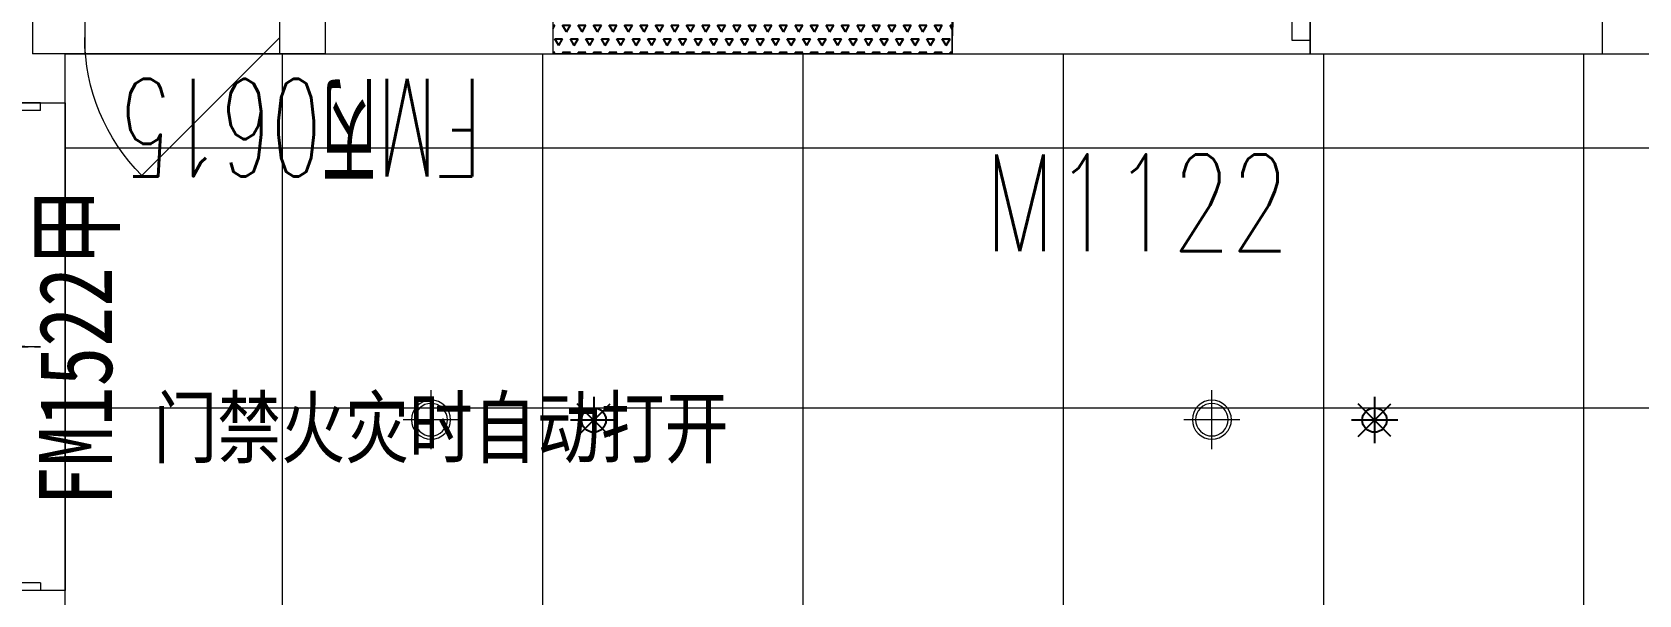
# Model space of a CAD drawing. Header units: millimetres. Extents: x 33621 to 401573, y -91663 to 133135.
# Drawn here: x 232831 to 237769, y -50974 to -49244 of the extents above; entities that cross this region are included whole.
import ezdxf
from ezdxf.enums import TextEntityAlignment as Align

# ---------------------------------------------------------------- set-up
doc = ezdxf.new("R2010")
doc.units = ezdxf.units.MM
doc.header["$LTSCALE"] = 10
doc.linetypes.add('DOTE', pattern=[2.42, 2, -0.2, 0.02, -0.2])
doc.linetypes.add('HIDDEN', pattern=[0.375, 0.25, -0.125, 0, 0])
doc.layers.get('0').update_dxf_attribs({"color": 253})
for name, color, linetype, lineweight in [('DOOR【门】', 253, 'Continuous', 0), ('DS-4BS-FINISH【墙完成线】', 253, 'Continuous', 0), ('FC-FLOOR【地材分格】', 253, 'Continuous', 0), ('FF-Door【门】', 253, 'Continuous', 0), ('RC-FIN【天花轮廓线】', 253, 'Continuous', 0), ('RC-LIGHT【天花灯具】', 253, 'Continuous', 0), ('RC-Text【天花文字】', 253, 'Continuous', 0), ('TXT【平面空间文字】', 253, 'Continuous', 0), ('WALL', 253, 'Continuous', 0), ('Wall【墙体】', 253, 'Continuous', 0), ('WINDOW', 253, 'Continuous', 0)]:
    doc.layers.add(name, color=color, linetype=linetype, lineweight=lineweight)
for name, color, linetype in [('EQUIP_喷头', 253, 'Continuous'), ('HATCH【填充】', 253, 'Continuous'), ('WINDOW_TEXT', 253, 'Continuous')]:
    doc.layers.add(name, color=color, linetype=linetype)
doc.styles.add('_TCH_WINDOW', font='SIMPLEX', dxfattribs={"bigfont": 'GBCBIG'})
doc.styles.add('SUN', font='romans.shx', dxfattribs={"width": 0.8, "bigfont": 'hzdx.shx'})
doc.styles.add('文字', font='')
doc.styles.get('文字').set_extended_font_data('SimSun')

# ---------------------------------------------------------------- blocks, each defined once
blk = doc.blocks.new('DOOR_D02')
at = {"layer": 'FF-Door【门】'}
for p, q in [((-0.4842, 0.4998), (-0.5, 0.4998)), ((-0.5, 0), (-0.5, 0.4998)), ((-0.4842, 0), (-0.4842, 0.5)), ((0.4842, 0), (0.4842, 0.5)), ((0.4842, 0.4998), (0.5, 0.4998)), ((0.5, 0), (0.5, 0.4998)), ((-0.4842, 0), (-0.5, 0)), ((0.4842, 0), (0.5, 0))]:
    blk.add_line(p, q, dxfattribs=at)
at = {"layer": 'FF-Door【门】', "color": 8, "linetype": 'HIDDEN', "ltscale": 15}
for centre, start, end in [((-0.5, 0), 0, 90), ((0.4995, 0), 90, 180)]:
    blk.add_arc(centre, 0.4998, start, end, dxfattribs=at)
blk = doc.blocks.new('圆形筒灯')
at = {"color": 251, "linetype": 'DOTE', "ltscale": 43.504693}
blk.add_line((0, 90.6), (0, -90.6), dxfattribs=at)
at = {"color": 251, "linetype": 'DOTE', "ltscale": 41.297046}
blk.add_line((86, 0), (-86, 0), dxfattribs=at)
blk.add_ellipse((0, 0), major_axis=(-42.4, 42.4), ratio=1, start_param=2.355868237233172, end_param=8.639053544412757)
at = {"color": 251}
blk.add_ellipse((0, 0), major_axis=(35.4, 35.4), ratio=1, start_param=5.49871431692557, end_param=11.78189962410516, dxfattribs=at)
blk = doc.blocks.new('$DorLib2D$00000001')
for p, q in [((0.45, 0.975), (0.5, 0.975)), ((0.45, 0), (0.45, 0.975)), ((0.5, 0), (0.5, 0.975)), ((0.5, 0), (0.45, 0))]:
    blk.add_line(p, q)
at = {"lineweight": 13}
blk.add_arc((0.475, 0), 0.975, 91.4693, 180, dxfattribs=at)
blk = doc.blocks.new('$TwtSys$00000125')
at = {"color": 9}
for p, q in [((0.403, -0.403), (-0.403, 0.403)), ((-0.403, -0.403), (0.403, 0.403)), ((0, 0.57), (0, -0.57)), ((0.57, 0), (-0.57, 0))]:
    blk.add_line(p, q, dxfattribs=at)
at = {"color": 8}
blk.add_circle((0, 0), 0.3, dxfattribs=at)
blk = doc.blocks.new('$DorLib2D$00000114')
at = {"color": 0}
blk.add_line((0.5, 0), (-0.2071, 0.7071), dxfattribs=at)
blk.add_arc((0.5, 0), 1, 135, 180, dxfattribs=at)

msp = doc.modelspace()

# ---------------------------------------------------------------- hatches: boundary and pattern name
at = {"layer": 'FC-FLOOR【地材分格】'}
h = msp.add_hatch(dxfattribs=at)
h.set_pattern_fill('_USER', color=256, scale=800, double=1, pattern_type=0)
h.set_pattern_definition([(0, (0, 0), (0, 800), []), (90, (0, 0), (-800, 5e-14), [])])
h.paths.add_polyline_path([(261356.7, -49309.4), (261356.7, -51560.6), (254756.7, -51560.6), (254756.7, -51110.6), (254156.7, -51110.6), (254156.7, -51560.6), (247556.7, -51560.6), (247556.7, -51110.6), (246956.7, -51110.6), (246956.7, -51560.6), (240356.7, -51560.6), (240356.7, -51110.6), (239756.7, -51110.6), (239756.7, -51560.6), (233156.7, -51560.6), (233156.7, -51110.6), (232931.7, -51110.6), (232931.7, -49310.6), (240356.7, -49310.6), (240356.7, -43010.6), (243581.7, -43010.5), (243581.7, -49310.6)])
at = {"layer": 'HATCH【填充】'}
h = msp.add_hatch(dxfattribs=at)
h.set_pattern_fill('TRIANG', color=4, scale=5)
h.set_pattern_definition([(60, (6829392.59, 347610.797), (-23.81249995, 41.24445983), [23.8125, -23.8125]), (120, (6829392.59, 347610.797), (-47.62499995, 3e-08), [23.8125, -23.8125]), (0, (6829380.686, 347631.42), (23.8125, 41.2444598), [23.8125, -23.8125])])
h.paths.add_polyline_path([(235658.8, -49160.6), (234431.7, -49160.6), (234431.7, -49310.6), (235658.8, -49310.6)])

# ---------------------------------------------------------------- linework, layer by layer
at = {"layer": 'DS-4BS-FINISH【墙完成线】'}
msp.add_lwpolyline([(261356.7, -49309.4), (261356.7, -51560.6), (254756.7, -51560.6), (254756.7, -51110.6), (254156.7, -51110.6), (254156.7, -51560.6), (247556.7, -51560.6), (247556.7, -51110.6), (246956.7, -51110.6), (246956.7, -51560.6), (240356.7, -51560.6), (240356.7, -51110.6), (239756.7, -51110.6), (239756.7, -51560.6), (233156.7, -51560.6), (233156.7, -51110.6), (232931.7, -51110.6), (232931.7, -49310.6), (240356.7, -49310.6), (240356.7, -43010.6), (243581.7, -43010.5), (243581.7, -49310.6), (261356.7, -49309.4)], dxfattribs=at)
at = {"layer": 'RC-FIN【天花轮廓线】'}
for points in [[(235658.8, -49310.6), (236758.8, -49310.6), (236758.8, -49160.6), (235658.8, -49160.6)], [(232781.7, -49460.8), (232931.7, -49460.8), (232931.7, -50960.8), (232781.7, -50960.8)]]:
    msp.add_lwpolyline(points, close=True, dxfattribs=at)
at = {"layer": 'WALL'}
for p, q in [((232831.7, -48560.6), (232831.7, -49310.6)), ((233731.7, -48560.6), (233731.7, -49310.6)), ((233731.7, -49310.6), (232831.7, -49310.6))]:
    msp.add_line(p, q, dxfattribs=at)
at = {"layer": 'Wall【墙体】', "color": 9}
for p, q in [((237656.7, -48360.6), (237656.7, -49310.6)), ((234431.7, -49310.6), (234431.7, -49160.6)), ((235658.8, -49310.6), (235658.8, -49160.6)), ((235658.8, -49160.6), (235658.8, -49310.6)), ((236758.8, -49160.6), (236758.8, -49310.6)), ((232931.7, -49460.8), (232931.7, -49309.4)), ((232931.7, -49310.6), (235658.8, -49310.6)), ((235658.8, -49310.6), (234431.7, -49310.6)), ((236758.8, -49310.6), (237731.7, -49310.6)), ((237656.7, -49310.6), (237906.7, -49310.6)), ((232781.7, -49460.8), (232931.7, -49460.8)), ((232931.7, -50960.8), (232781.7, -50960.8)), ((232931.7, -51110.6), (232931.7, -50960.8))]:
    msp.add_line(p, q, dxfattribs=at)
at = {"layer": 'WINDOW'}
for p, q in [((232992.2, -49160.6), (232992.2, -49310.6)), ((233592.2, -49310.6), (233592.2, -49160.6)), ((233592.2, -49310.6), (232992.2, -49310.6))]:
    msp.add_line(p, q, dxfattribs=at)

# ---------------------------------------------------------------- block references
at = {"layer": 'DOOR【门】'}
ref = msp.add_blockref('$DorLib2D$00000001', (236208.8, -49269.4), dxfattribs=dict(at, xscale=1100, yscale=1100, zscale=1100))
ref.add_attrib('A', 'M1122', (235758.8, -49917.2), dxfattribs={"layer": 'WINDOW_TEXT', "height": 297.5, "style": '_TCH_WINDOW', "width": 0.705882})
at = {"layer": 'DOOR【门】', "xscale": -600, "yscale": 600, "zscale": -600, "rotation": 180}
msp.add_blockref('$DorLib2D$00000114', (233292.2, -49260.6), dxfattribs=at)
at = {"layer": 'DOOR【门】'}
ref = msp.add_blockref('DOOR_D02', (232856.7, -50210.8), dxfattribs=dict(at, xscale=1500, yscale=1500, zscale=1500, rotation=89.99999999895059))
ref.add_attrib('A', 'FM1522甲', dxfattribs={"layer": 'TXT【平面空间文字】', "height": 225, "rotation": 90, "style": '文字', "width": 0.8}).set_placement((232969.2, -50210.8), align=Align.MIDDLE)
at = {"layer": 'EQUIP_喷头', "xscale": 125, "yscale": 125, "zscale": 125}
for p in [(234556.7, -50436.7), (236956.7, -50436.7)]:
    msp.add_blockref('$TwtSys$00000125', p, dxfattribs=at)
at = {"layer": 'RC-LIGHT【天花灯具】', "xscale": -1, "rotation": 180}
for p in [(234056.7, -50435.6), (236456.7, -50435.6)]:
    msp.add_blockref('圆形筒灯', p, dxfattribs=at)

# ---------------------------------------------------------------- texts
at = {"layer": 'DOOR【门】', "ltscale": 100, "style": 'SUN', "width": 0.6}
msp.add_text('FM丙0615', height=300, rotation=180, dxfattribs=at).set_placement((234214.2, -49387.6, 0))
at = {"layer": 'RC-Text【天花文字】', "style": '文字', "width": 0.8}
msp.add_text('门禁火灾时自动打开', height=180, dxfattribs=at).set_placement((233203.1, -50549.7))

doc.saveas('drawing.dxf')
